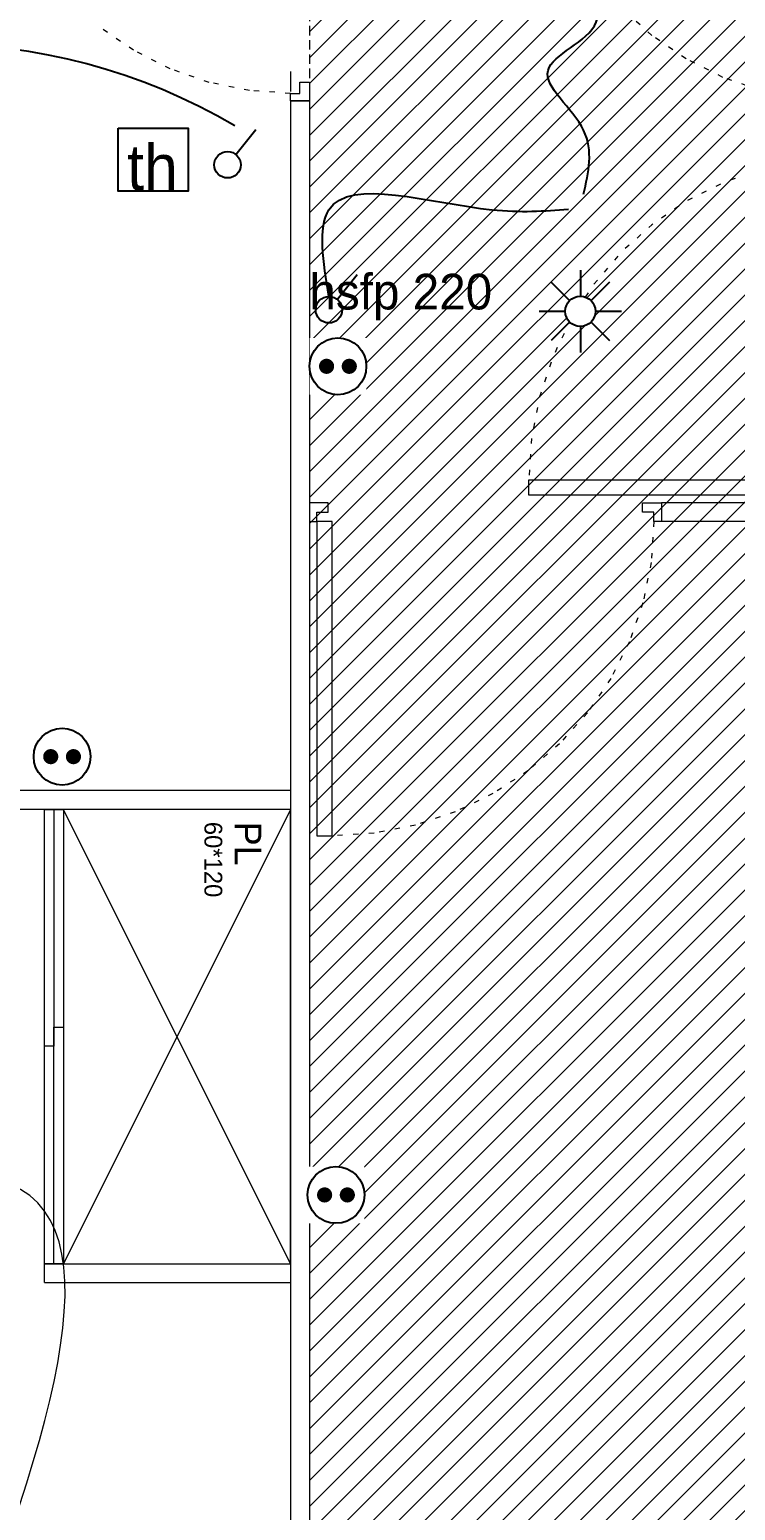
# Model space of a CAD drawing. Header units: centimetres. Extents: x 2738 to 7810, y 2495 to 5758.
# Drawn here: x 3405 to 3591.5, y 2981.2 to 3372.5 of the extents above; entities that cross this region are included whole.
import ezdxf

# ---------------------------------------------------------------- set-up
doc = ezdxf.new("R2010")
doc.units = ezdxf.units.CM
doc.header["$LTSCALE"] = 12.7
for name, pattern in [('Style de ligne -13', [0.295276, 0.19685, -0.098425]), ('Style de ligne -18', [0.328084, 0.109361, -0.218723]), ('VW-01', [0.83312, 0.41656, -0.41656])]:
    doc.linetypes.add(name, pattern=pattern)
for name, color, linetype, lineweight in [('B Faux plafonds', 7, 'Continuous', 5), ('B Faux plafonds-1', 7, 'Continuous', 5), ('B Général', 7, 'Continuous', 5), ('C ANNOTATIONS-prestations', 7, 'Continuous', 5), ('prlm-ELEC-CFO', 1, 'Continuous', 25)]:
    doc.layers.add(name, color=color, linetype=linetype, lineweight=lineweight)
doc.styles.add('Eurostile', font='')
doc.styles.add('prlm-elec-cfa', font='comic.ttf', dxfattribs={"height": 12})
doc.styles.get('Eurostile').set_extended_font_data('Eurostile')

# ---------------------------------------------------------------- blocks, each defined once
blk = doc.blocks.new('xi.PC')
at = {"color": 0, "lineweight": 5}
blk.add_wipeout([(-7.5, -7.5), (7.5, -7.5), (7.5, 7.5), (-7.5, 7.5)], dxfattribs=at).dxf.layer = 'prlm-ELEC-CFO'
at = {"layer": 'prlm-ELEC-CFO', "color": 0, "linetype": 'ByBlock', "lineweight": 5, "const_width": 2}
for points in [[(-4, 0, 1), (-2, 0, 1)], [(2, 0, 1), (4, 0, 1)]]:
    blk.add_lwpolyline(points, format="xyb", close=True, dxfattribs=at)
at = {"layer": 'prlm-ELEC-CFO', "color": 0, "linetype": 'ByBlock', "lineweight": -2}
blk.add_circle((0, 0), 7.5, dxfattribs=at)
blk = doc.blocks.new('xi.SA')
at = {"layer": 'prlm-ELEC-CFO', "color": 0}
blk.add_lwpolyline([(0.2, -1.28), (5.5, 5.28)], dxfattribs=at)
blk.add_circle((-2, -4), 3.5, dxfattribs=at)
blk = doc.blocks.new('xi.SPOT')
at = {"color": 0, "lineweight": 5}
blk.add_wipeout([(-4, 0), (-2.83, -2.83), (0, -4), (2.83, -2.83), (4, 0), (2.83, 2.83), (0, 4), (-2.83, 2.83)], dxfattribs=at).dxf.layer = 'prlm-ELEC-CFO'
at = {"layer": 'prlm-ELEC-CFO', "color": 0, "linetype": 'ByBlock', "lineweight": -2, "flags": 128}
for points in [[(0, 10.88), (0, 4)], [(-7.69, 7.69), (-2.83, 2.83)], [(7.69, 7.69), (2.83, 2.83)], [(-10.88, 0), (-4, 0)], [(4, 0), (10.88, 0)], [(-2.83, -2.83), (-7.69, -7.69)], [(2.83, -2.83), (7.69, -7.69)], [(0, -4), (0, -10.88)]]:
    blk.add_lwpolyline(points, dxfattribs=at)
at = {"layer": 'prlm-ELEC-CFO', "color": 0, "linetype": 'ByBlock', "lineweight": -2}
blk.add_circle((0, 0), 4, dxfattribs=at)
blk = doc.blocks.new('Placard 60.120')
at = {"layer": 'B Général', "color": 7, "linetype": 'Continuous', "lineweight": 5}
for p, q in [((60, 29.81), (-60, -30.19)), ((-60, 29.81), (60, -30.19))]:
    blk.add_line(p, q, dxfattribs=at)
at = {"layer": 'B Général', "color": 7, "linetype": 'Continuous', "lineweight": 5, "flags": 128}
blk.add_lwpolyline([(60, -30.19), (60, 29.81), (-60, 29.81), (-60, -30.19)], dxfattribs=at)
at = {"layer": 'B Général', "color": 252, "linetype": 'Continuous', "lineweight": 5, "true_color": 0x888888, "flags": 128}
blk.add_lwpolyline([(60, -30.19), (60, -35.19), (-60, -35.19), (-60, -30.19)], close=True, dxfattribs=at)
at = {"layer": 'B Général', "color": 7, "linetype": 'Continuous', "lineweight": 5, "flags": 128}
for points in [[(60, -30.19), (60, -32.69), (-2.5, -32.69), (-2.5, -30.19)], [(2.5, -32.69), (2.5, -35.19), (-60, -35.19), (-60, -32.69)]]:
    blk.add_lwpolyline(points, close=True, dxfattribs=at)
at = {"layer": 'B Général', "color": 7, "insert": (-56.76, 22.1), "char_height": 7.059, "attachment_point": 1, "line_spacing_factor": 0.894142, "style": 'Eurostile'}
blk.add_mtext('PL', dxfattribs=at)
at = {"layer": 'C ANNOTATIONS-prestations', "insert": (-56.76, 9.4), "char_height": 4.706, "attachment_point": 4, "line_spacing_factor": 0.894142, "style": 'Eurostile'}
blk.add_mtext('60*120', dxfattribs=at)

msp = doc.modelspace()

# ---------------------------------------------------------------- hatches: boundary and pattern name
at = {"layer": 'B Faux plafonds-1', "linetype": 'Continuous', "lineweight": 5, "true_color": 0xaaaaaa}
h = msp.add_hatch(dxfattribs=at)
h.set_pattern_fill('F_P__SOFFITE', color=253, style=0, pattern_type=2)
h.set_pattern_definition([(45, (3617.4236, 3066.092), (-3.52778, 3.30729), [])])
h.paths.add_polyline_path([(3353.92, 2787.35), (3628.79, 2787.35), (3628.79, 3242.48), (3769.92, 3242.48), (3769.92, 3341.48), (3619.92, 3341.48), (3619.92, 3449.89), (3559.92, 3449.89), (3559.92, 3514.39), (3478.92, 3514.39), (3478.92, 2887.35), (3353.92, 2887.35)])

# ---------------------------------------------------------------- linework, layer by layer
at = {"layer": 'B Faux plafonds', "color": 7, "linetype": 'Style de ligne -13', "lineweight": 5, "flags": 128}
msp.add_lwpolyline([(3353.92, 2787.35), (3628.79, 2787.35), (3628.79, 3242.48), (3769.92, 3242.48), (3769.92, 3341.48), (3619.92, 3341.48), (3619.92, 3449.89), (3559.92, 3449.89), (3559.92, 3514.39), (3478.92, 3514.39), (3478.92, 2887.35), (3353.92, 2887.35)], close=True, dxfattribs=at)
at = {"layer": 'B Général', "linetype": 'Style de ligne -18', "lineweight": 5}
for p, q in [((3569.39, 3370.95), (3561.23, 3378.28)), ((3432.42, 3367.02), (3423.39, 3373.2)), ((3578.42, 3364.78), (3569.39, 3370.95)), ((3442.16, 3362.1), (3432.42, 3367.02)), ((3452.44, 3358.53), (3442.16, 3362.1)), ((3588.16, 3359.86), (3578.42, 3364.78)), ((3463.09, 3356.36), (3452.44, 3358.53)), ((3598.44, 3356.29), (3588.16, 3359.86)), ((3473.92, 3355.63), (3463.09, 3356.36)), ((3569.92, 3242.48), (3569.19, 3231.64)), ((3569.19, 3231.64), (3567.02, 3220.99)), ((3567.02, 3220.99), (3563.45, 3210.71)), ((3563.45, 3210.71), (3558.53, 3200.98)), ((3558.53, 3200.98), (3552.36, 3191.95)), ((3552.36, 3191.95), (3545.02, 3183.79)), ((3545.02, 3183.79), (3536.66, 3176.63)), ((3536.66, 3176.63), (3527.42, 3170.6)), ((3527.42, 3170.6), (3517.45, 3165.79)), ((3517.45, 3165.79), (3506.92, 3162.3)), ((3506.92, 3162.3), (3496.01, 3160.19)), ((3496.01, 3160.19), (3484.92, 3159.48))]:
    msp.add_line(p, q, dxfattribs=at)
at = {"layer": 'B Général', "color": 154, "linetype": 'VW-01'}
msp.add_line((3473.92, 3361.39), (3473.92, 3171.39), dxfattribs=at)
at = {"layer": 'B Général', "color": 7, "linetype": 'Continuous', "lineweight": 13}
for p, q in [((3473.92, 3353.63), (3473.92, 2880.88)), ((3478.92, 3353.63), (3478.92, 2880.88)), ((3619.92, 3247.48), (3571.92, 3247.48)), ((3619.92, 3242.48), (3571.92, 3242.48)), ((3473.92, 3171.39), (3062.21, 3171.39)), ((3473.92, 3166.39), (3062.21, 3166.39)), ((3408.92, 3046.39), (3473.92, 3046.39)), ((3408.92, 3041.39), (3473.92, 3041.39))]:
    msp.add_line(p, q, dxfattribs=at)
at = {"layer": 'B Général', "color": 7, "linetype": 'Continuous', "lineweight": 5}
for p, q in [((3473.92, 3353.63), (3473.92, 3171.39)), ((3473.92, 3353.63), (3478.92, 3353.63)), ((3478.92, 3353.63), (3478.92, 2880.88)), ((3478.92, 3247.48), (3478.92, 3242.48)), ((3483.92, 3247.48), (3478.92, 3247.48)), ((3478.92, 3247.48), (3478.92, 3242.48)), ((3480.92, 3242.48), (3480.92, 3244.98)), ((3480.92, 3244.98), (3483.92, 3244.98)), ((3483.92, 3244.98), (3483.92, 3247.48)), ((3571.92, 3247.48), (3571.92, 3242.48)), ((3619.92, 3247.48), (3571.92, 3247.48)), ((3478.92, 3242.48), (3480.92, 3242.48)), ((3619.92, 3242.48), (3571.92, 3242.48)), ((3473.92, 3171.39), (3062.21, 3171.39)), ((3473.92, 3166.39), (3062.21, 3166.39)), ((3473.92, 3166.39), (3473.92, 2892.35)), ((3408.92, 3046.39), (3473.92, 3046.39)), ((3408.92, 3041.39), (3408.92, 3046.39)), ((3408.92, 3041.39), (3473.92, 3041.39))]:
    msp.add_line(p, q, dxfattribs=at)
at = {"layer": 'B Général'}
for p, q in [((3480.92, 3242.48), (3480.92, 3159.48)), ((3484.92, 3242.48), (3480.92, 3242.48)), ((3484.92, 3159.48), (3484.92, 3242.48)), ((3480.92, 3159.48), (3484.92, 3159.48))]:
    msp.add_line(p, q, dxfattribs=at)
at = {"layer": 'B Général', "color": 7, "linetype": 'Continuous', "lineweight": 5, "flags": 128}
for points in [[(3473.92, 3353.63), (3473.92, 3355.63), (3476.42, 3355.63), (3476.42, 3358.63), (3478.92, 3358.63), (3478.92, 3353.63), (3478.92, 3353.63), (3478.92, 3353.63), (3474.63, 3353.63), (3474.63, 3353.63)], [(3571.92, 3242.48), (3569.92, 3242.48), (3569.92, 3244.98), (3566.92, 3244.98), (3566.92, 3247.48), (3571.92, 3247.48), (3571.92, 3247.48), (3571.92, 3247.48), (3571.92, 3243.19), (3571.92, 3243.19)]]:
    msp.add_lwpolyline(points, close=True, dxfattribs=at)
at = {"layer": 'B Général', "linetype": 'Style de ligne -18', "lineweight": 5, "flags": 128}
msp.add_lwpolyline([(3619.92, 3338.48), (3609.09, 3337.75), (3598.44, 3335.58), (3588.16, 3332.01), (3578.42, 3327.09), (3569.39, 3320.91), (3561.23, 3313.58), (3554.07, 3305.22), (3548.04, 3295.98), (3543.24, 3286), (3539.75, 3275.48), (3537.63, 3264.57), (3536.92, 3253.48)], dxfattribs=at)
at = {"layer": 'B Général', "flags": 128}
msp.add_lwpolyline([(3619.92, 3249.48), (3536.92, 3249.48), (3536.92, 3253.48), (3619.92, 3253.48)], close=True, dxfattribs=at)
at = {"layer": 'prlm-ELEC-CFO'}
msp.add_arc((3380.04, 3212.63), 156.01, 59.495, 121.3724, dxfattribs=at)
for points in [[(3551.36, 3328.99), (3551.36, 3345.88), (3541.97, 3361.65), (3554.72, 3374.4), (3554.19, 3383.91)], [(3484.08, 3301.97), (3484.08, 3324.87), (3527.17, 3324.87), (3547.36, 3324.99)], [(3812.51, 3038.25), (3789.97, 2988.66), (3597.7, 2930.46), (3519.27, 2923.71), (3492.94, 2900.52)]]:
    msp.add_spline(points, degree=3, dxfattribs=at)
at = {"layer": 'prlm-ELEC-CFO', "lineweight": 13}
msp.add_spline([(3370.73, 2900.64), (3407.15, 3062.49), (3243.39, 3030.81)], degree=3, dxfattribs=at)

# ---------------------------------------------------------------- block references
at = {"layer": 'B Général', "color": 7, "rotation": 270}
msp.add_blockref('Placard 60.120', (3444.11, 3106.39), dxfattribs=at)
at = {"layer": 'prlm-ELEC-CFO'}
for p in [(3459.29, 3340.77), (3486.08, 3302.47)]:
    msp.add_blockref('xi.SA', p, dxfattribs=at)

# ---------------------------------------------------------------- texts
at = {"layer": 'C ANNOTATIONS-prestations', "insert": (3478.92, 3295.69), "char_height": 9.412, "width": 64.1865, "attachment_point": 7, "line_spacing_factor": 0.894142, "style": 'Eurostile'}
msp.add_mtext('hsfp 220', dxfattribs=at)

# ---------------------------------------------------------------- next in the draw order: block references
at = {"layer": 'prlm-ELEC-CFO'}
for name, p in [('xi.SPOT', (3550.51, 3298.04)), ('xi.PC', (3486.46, 3283.51)), ('xi.PC', (3413.58, 3180.37)), ('xi.PC', (3485.94, 3064.56))]:
    msp.add_blockref(name, p, dxfattribs=at)

# ---------------------------------------------------------------- next in the draw order: texts
at = {"layer": 'prlm-ELEC-CFO', "lineweight": 20, "insert": (3437.47, 3336.03), "char_height": 12, "attachment_point": 5, "line_spacing_factor": 0.8, "style": 'prlm-elec-cfa', "bg_fill": 3, "box_fill_scale": 1.1, "bg_fill_color": 256, "bg_fill_transparency": 0}
msp.add_mtext('th', dxfattribs=at)

# ---------------------------------------------------------------- next in the draw order: linework, layer by layer
at = {"layer": 'B Général', "color": 154, "linetype": 'VW-01'}
msp.add_line((3473.92, 3171.39), (3383.92, 3171.39), dxfattribs=at)
at = {"layer": 'prlm-ELEC-CFO'}
msp.add_lwpolyline([(3428.39, 3346.45), (3446.91, 3346.45), (3446.91, 3329.77), (3428.39, 3329.77)], close=True, dxfattribs=at)

doc.saveas('drawing.dxf')
